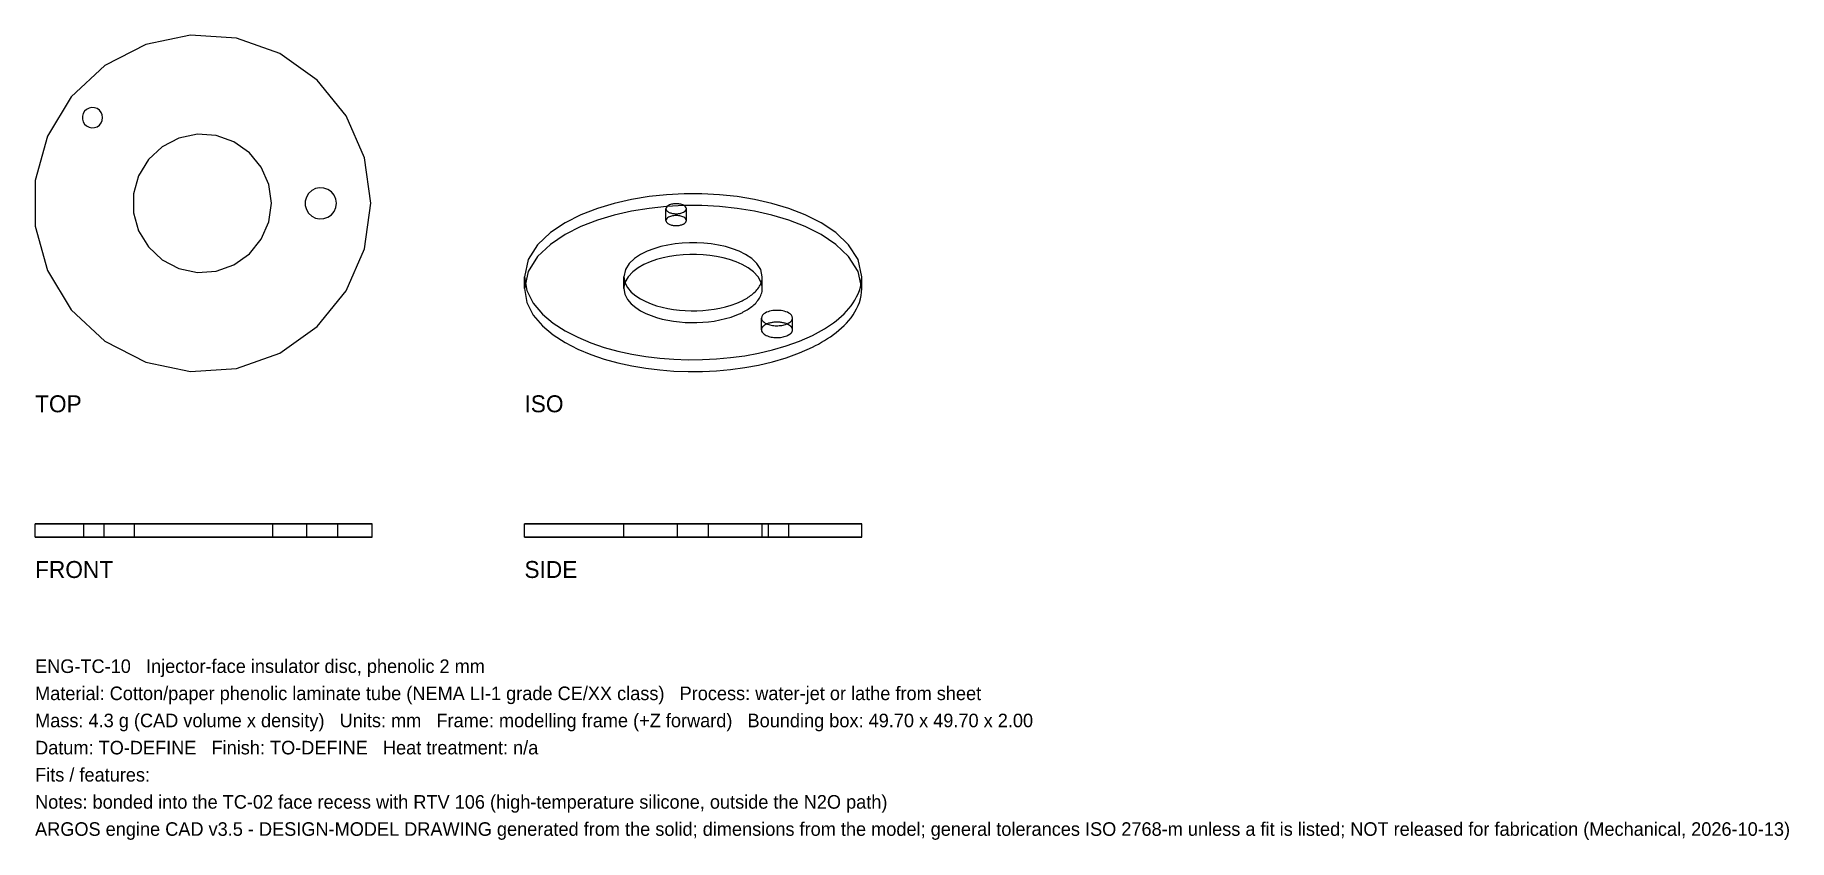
# Model space of a CAD drawing. Header units: millimetres. Extents: x 0 to 258, y -45 to 74.
import ezdxf

# ---------------------------------------------------------------- set-up
doc = ezdxf.new("R2010")
doc.units = ezdxf.units.MM
for name, color, linetype in [('FRONT_HIDDEN', 8, 'CONTINUOUS'), ('FRONT_VISIBLE', 7, 'Continuous'), ('ISO_HIDDEN', 8, 'CONTINUOUS'), ('ISO_VISIBLE', 7, 'Continuous'), ('SIDE_HIDDEN', 8, 'CONTINUOUS'), ('SIDE_VISIBLE', 7, 'Continuous'), ('TOP_HIDDEN', 8, 'CONTINUOUS'), ('TOP_VISIBLE', 7, 'Continuous')]:
    doc.layers.add(name, color=color, linetype=linetype)

msp = doc.modelspace()

# ---------------------------------------------------------------- linework, layer by layer
at = {"layer": 'FRONT_HIDDEN'}
for points in [[(49.7, 2), (47.54, 2), (45.38, 2), (43.22, 2), (41.06, 2), (38.9, 2), (36.73, 2), (34.57, 2), (32.41, 2), (30.25, 2), (28.09, 2), (25.93, 2), (23.77, 2), (21.61, 2), (19.45, 2), (17.29, 2), (15.13, 2), (12.97, 2), (10.8, 2), (8.64, 2), (6.48, 2), (4.32, 2), (2.16, 2), (0, 2)], [(49.7, 0), (47.54, 0), (45.38, 0), (43.22, 0), (41.06, 0), (38.9, 0), (36.73, 0), (34.57, 0), (32.41, 0), (30.25, 0), (28.09, 0), (25.93, 0), (23.77, 0), (21.61, 0), (19.45, 0), (17.29, 0), (15.13, 0), (12.97, 0), (10.8, 0), (8.64, 0), (6.48, 0), (4.32, 0), (2.16, 0), (0, 0)], [(10.2, 2), (10.07, 2), (9.93, 2), (9.8, 2), (9.67, 2), (9.54, 2), (9.41, 2), (9.28, 2), (9.15, 2), (9.02, 2), (8.89, 2), (8.76, 2), (8.63, 2), (8.5, 2), (8.37, 2), (8.24, 2), (8.11, 2), (7.98, 2), (7.85, 2), (7.72, 2), (7.59, 2), (7.46, 2), (7.33, 2), (7.2, 2)], [(7.2, 2), (7.33, 2), (7.46, 2), (7.59, 2), (7.72, 2), (7.85, 2), (7.98, 2), (8.11, 2), (8.24, 2), (8.37, 2), (8.5, 2), (8.63, 2), (8.76, 2), (8.89, 2), (9.02, 2), (9.15, 2), (9.28, 2), (9.41, 2), (9.54, 2), (9.67, 2), (9.8, 2), (9.93, 2), (10.07, 2), (10.2, 2)], [(7.2, 0), (7.2, 2)], [(10.2, 0), (10.07, 0), (9.93, 0), (9.8, 0), (9.67, 0), (9.54, 0), (9.41, 0), (9.28, 0), (9.15, 0), (9.02, 0), (8.89, 0), (8.76, 0), (8.63, 0), (8.5, 0), (8.37, 0), (8.24, 0), (8.11, 0), (7.98, 0), (7.85, 0), (7.72, 0), (7.59, 0), (7.46, 0), (7.33, 0), (7.2, 0)], [(7.2, 0), (7.33, 0), (7.46, 0), (7.59, 0), (7.72, 0), (7.85, 0), (7.98, 0), (8.11, 0), (8.24, 0), (8.37, 0), (8.5, 0), (8.63, 0), (8.76, 0), (8.89, 0), (9.02, 0), (9.15, 0), (9.28, 0), (9.41, 0), (9.54, 0), (9.67, 0), (9.8, 0), (9.93, 0), (10.07, 0), (10.2, 0)], [(10.2, 0), (10.2, 2)], [(35.05, 2), (34.16, 2), (33.28, 2), (32.39, 2), (31.5, 2), (30.62, 2), (29.73, 2), (28.84, 2), (27.95, 2), (27.07, 2), (26.18, 2), (25.29, 2), (24.41, 2), (23.52, 2), (22.63, 2), (21.75, 2), (20.86, 2), (19.97, 2), (19.08, 2), (18.2, 2), (17.31, 2), (16.42, 2), (15.54, 2), (14.65, 2)], [(14.65, 2), (15.54, 2), (16.42, 2), (17.31, 2), (18.2, 2), (19.08, 2), (19.97, 2), (20.86, 2), (21.75, 2), (22.63, 2), (23.52, 2), (24.41, 2), (25.29, 2), (26.18, 2), (27.07, 2), (27.95, 2), (28.84, 2), (29.73, 2), (30.62, 2), (31.5, 2), (32.39, 2), (33.28, 2), (34.16, 2), (35.05, 2)], [(14.65, 0), (14.65, 2)], [(35.05, 0), (34.16, 0), (33.28, 0), (32.39, 0), (31.5, 0), (30.62, 0), (29.73, 0), (28.84, 0), (27.95, 0), (27.07, 0), (26.18, 0), (25.29, 0), (24.41, 0), (23.52, 0), (22.63, 0), (21.75, 0), (20.86, 0), (19.97, 0), (19.08, 0), (18.2, 0), (17.31, 0), (16.42, 0), (15.54, 0), (14.65, 0)], [(14.65, 0), (15.54, 0), (16.42, 0), (17.31, 0), (18.2, 0), (19.08, 0), (19.97, 0), (20.86, 0), (21.75, 0), (22.63, 0), (23.52, 0), (24.41, 0), (25.29, 0), (26.18, 0), (27.07, 0), (27.95, 0), (28.84, 0), (29.73, 0), (30.62, 0), (31.5, 0), (32.39, 0), (33.28, 0), (34.16, 0), (35.05, 0)], [(35.05, 0), (35.05, 2)], [(44.63, 2), (44.43, 2), (44.23, 2), (44.03, 2), (43.83, 2), (43.63, 2), (43.43, 2), (43.23, 2), (43.03, 2), (42.83, 2), (42.63, 2), (42.43, 2), (42.23, 2), (42.03, 2), (41.83, 2), (41.63, 2), (41.43, 2), (41.23, 2), (41.03, 2), (40.83, 2), (40.63, 2), (40.43, 2), (40.23, 2), (40.03, 2)], [(40.03, 2), (40.23, 2), (40.43, 2), (40.63, 2), (40.83, 2), (41.03, 2), (41.23, 2), (41.43, 2), (41.63, 2), (41.83, 2), (42.03, 2), (42.23, 2), (42.43, 2), (42.63, 2), (42.83, 2), (43.03, 2), (43.23, 2), (43.43, 2), (43.63, 2), (43.83, 2), (44.03, 2), (44.23, 2), (44.43, 2), (44.63, 2)], [(40.03, 0), (40.03, 2)], [(44.63, 0), (44.43, 0), (44.23, 0), (44.03, 0), (43.83, 0), (43.63, 0), (43.43, 0), (43.23, 0), (43.03, 0), (42.83, 0), (42.63, 0), (42.43, 0), (42.23, 0), (42.03, 0), (41.83, 0), (41.63, 0), (41.43, 0), (41.23, 0), (41.03, 0), (40.83, 0), (40.63, 0), (40.43, 0), (40.23, 0), (40.03, 0)], [(40.03, 0), (40.23, 0), (40.43, 0), (40.63, 0), (40.83, 0), (41.03, 0), (41.23, 0), (41.43, 0), (41.63, 0), (41.83, 0), (42.03, 0), (42.23, 0), (42.43, 0), (42.63, 0), (42.83, 0), (43.03, 0), (43.23, 0), (43.43, 0), (43.63, 0), (43.83, 0), (44.03, 0), (44.23, 0), (44.43, 0), (44.63, 0)], [(44.63, 0), (44.63, 2)]]:
    msp.add_lwpolyline(points, dxfattribs=at)
at = {"layer": 'FRONT_VISIBLE'}
for points in [[(0, 2), (2.16, 2), (4.32, 2), (6.48, 2), (8.64, 2), (10.8, 2), (12.97, 2), (15.13, 2), (17.29, 2), (19.45, 2), (21.61, 2), (23.77, 2), (25.93, 2), (28.09, 2), (30.25, 2), (32.41, 2), (34.57, 2), (36.73, 2), (38.9, 2), (41.06, 2), (43.22, 2), (45.38, 2), (47.54, 2), (49.7, 2)], [(0, 0), (0, 2)], [(0, 0), (2.16, 0), (4.32, 0), (6.48, 0), (8.64, 0), (10.8, 0), (12.97, 0), (15.13, 0), (17.29, 0), (19.45, 0), (21.61, 0), (23.77, 0), (25.93, 0), (28.09, 0), (30.25, 0), (32.41, 0), (34.57, 0), (36.73, 0), (38.9, 0), (41.06, 0), (43.22, 0), (45.38, 0), (47.54, 0), (49.7, 0)], [(49.7, 0), (49.7, 2)]]:
    msp.add_lwpolyline(points, dxfattribs=at)
at = {"layer": 'ISO_HIDDEN'}
for points in [[(121.82, 36.66), (121.29, 39.19), (119.9, 41.38), (118.01, 43.17), (115.84, 44.62), (113.51, 45.79), (111.08, 46.73), (108.59, 47.47), (106.05, 48.05), (103.47, 48.46), (100.88, 48.74), (98.28, 48.87), (95.67, 48.87), (93.07, 48.74), (90.48, 48.46), (87.9, 48.05), (85.36, 47.47), (82.87, 46.73), (80.44, 45.79), (78.11, 44.62), (75.94, 43.17), (74.05, 41.38), (72.66, 39.19), (72.12, 36.66)], [(92.98, 46.67), (92.98, 48.41)], [(95.98, 46.67), (95.94, 46.83), (95.86, 46.96), (95.75, 47.07), (95.62, 47.15), (95.47, 47.22), (95.33, 47.28), (95.18, 47.33), (95.02, 47.36), (94.87, 47.39), (94.71, 47.4), (94.56, 47.41), (94.4, 47.41), (94.24, 47.4), (94.08, 47.39), (93.93, 47.36), (93.78, 47.33), (93.63, 47.28), (93.48, 47.22), (93.34, 47.15), (93.21, 47.07), (93.09, 46.96), (93.01, 46.83), (92.98, 46.67)], [(92.98, 46.67), (93, 46.55), (93.06, 46.44), (93.14, 46.34), (93.23, 46.26), (93.34, 46.19), (93.45, 46.13), (93.57, 46.09), (93.69, 46.05), (93.81, 46.01), (93.93, 45.99), (94.06, 45.96), (94.18, 45.95), (94.31, 45.94), (94.43, 45.94), (94.56, 45.94), (94.69, 45.94), (94.81, 45.95), (94.94, 45.97), (95.06, 45.99), (95.18, 46.02), (95.3, 46.06), (95.42, 46.1), (95.54, 46.15)], [(95.54, 46.15), (95.57, 46.17), (95.59, 46.18), (95.62, 46.2), (95.65, 46.21), (95.67, 46.23), (95.7, 46.25), (95.72, 46.26), (95.75, 46.28), (95.77, 46.3), (95.8, 46.32), (95.82, 46.34), (95.84, 46.37), (95.86, 46.39), (95.88, 46.41), (95.9, 46.44), (95.92, 46.47), (95.93, 46.49), (95.94, 46.52), (95.96, 46.55), (95.96, 46.58), (95.97, 46.61), (95.98, 46.64), (95.98, 46.67)], [(95.98, 46.67), (95.98, 48.41)], [(86.77, 36.66), (86.77, 38.4)], [(86.93, 37.53), (86.92, 37.49), (86.9, 37.45), (86.89, 37.42), (86.88, 37.38), (86.87, 37.34), (86.86, 37.3), (86.85, 37.27), (86.84, 37.23), (86.83, 37.19), (86.83, 37.15), (86.82, 37.12), (86.81, 37.08), (86.8, 37.04), (86.8, 37), (86.79, 36.96), (86.79, 36.92), (86.79, 36.89), (86.78, 36.85), (86.78, 36.81), (86.78, 36.77), (86.78, 36.73), (86.78, 36.69), (86.77, 36.66)], [(86.77, 36.66), (86.92, 35.81), (87.31, 35.05), (87.86, 34.4), (88.52, 33.85), (89.24, 33.38), (90, 32.99), (90.79, 32.66), (91.6, 32.39), (92.43, 32.16), (93.27, 31.98), (94.11, 31.83), (94.97, 31.73), (95.82, 31.67), (96.68, 31.64), (97.54, 31.64), (98.39, 31.68), (99.25, 31.76), (100.1, 31.87), (100.94, 32.03), (101.77, 32.22), (102.6, 32.46), (103.4, 32.76), (104.19, 33.1)], [(104.19, 33.1), (104.38, 33.2), (104.56, 33.3), (104.75, 33.4), (104.93, 33.51), (105.11, 33.63), (105.29, 33.74), (105.46, 33.87), (105.63, 34), (105.79, 34.13), (105.95, 34.27), (106.11, 34.42), (106.25, 34.57), (106.39, 34.73), (106.53, 34.89), (106.65, 35.07), (106.77, 35.25), (106.87, 35.43), (106.96, 35.62), (107.03, 35.82), (107.09, 36.03), (107.14, 36.23), (107.17, 36.44), (107.17, 36.66)], [(107.17, 36.66), (107.17, 36.69), (107.17, 36.73), (107.17, 36.77), (107.17, 36.81), (107.17, 36.85), (107.16, 36.89), (107.16, 36.92), (107.16, 36.96), (107.15, 37), (107.15, 37.04), (107.14, 37.08), (107.13, 37.12), (107.12, 37.15), (107.12, 37.19), (107.11, 37.23), (107.1, 37.27), (107.09, 37.3), (107.08, 37.34), (107.07, 37.38), (107.06, 37.42), (107.05, 37.45), (107.03, 37.49), (107.02, 37.53)], [(107.17, 36.66), (107.17, 38.4)], [(107.04, 30.57), (107.04, 32.31)], [(107.86, 31.44), (107.81, 31.42), (107.76, 31.4), (107.71, 31.37), (107.66, 31.35), (107.62, 31.32), (107.57, 31.29), (107.52, 31.26), (107.47, 31.23), (107.43, 31.2), (107.39, 31.17), (107.34, 31.13), (107.3, 31.1), (107.26, 31.06), (107.22, 31.02), (107.19, 30.97), (107.16, 30.93), (107.13, 30.88), (107.1, 30.84), (107.08, 30.78), (107.06, 30.73), (107.05, 30.68), (107.04, 30.62), (107.04, 30.57)], [(111.64, 30.57), (111.63, 30.62), (111.63, 30.68), (111.61, 30.73), (111.59, 30.78), (111.57, 30.84), (111.55, 30.88), (111.52, 30.93), (111.48, 30.97), (111.45, 31.02), (111.41, 31.06), (111.37, 31.1), (111.33, 31.13), (111.29, 31.17), (111.24, 31.2), (111.2, 31.23), (111.15, 31.26), (111.1, 31.29), (111.06, 31.32), (111.01, 31.35), (110.96, 31.37), (110.91, 31.4), (110.86, 31.42), (110.81, 31.44)], [(111.64, 30.57), (111.64, 32.31)], [(107.04, 30.57), (107.07, 30.38), (107.16, 30.21), (107.28, 30.06), (107.43, 29.94), (107.59, 29.83), (107.76, 29.74), (107.94, 29.67), (108.12, 29.61), (108.31, 29.56), (108.5, 29.51), (108.69, 29.48), (108.88, 29.46), (109.08, 29.44), (109.27, 29.44), (109.46, 29.44), (109.66, 29.45), (109.85, 29.46), (110.04, 29.49), (110.23, 29.53), (110.42, 29.57), (110.6, 29.62), (110.79, 29.69), (110.96, 29.77)], [(110.96, 29.77), (111.01, 29.79), (111.05, 29.81), (111.09, 29.84), (111.13, 29.86), (111.17, 29.89), (111.21, 29.91), (111.25, 29.94), (111.29, 29.97), (111.32, 30), (111.36, 30.03), (111.4, 30.06), (111.43, 30.1), (111.46, 30.13), (111.49, 30.17), (111.52, 30.21), (111.54, 30.25), (111.57, 30.29), (111.59, 30.34), (111.6, 30.38), (111.62, 30.43), (111.63, 30.47), (111.63, 30.52), (111.64, 30.57)]]:
    msp.add_lwpolyline(points, dxfattribs=at)
at = {"layer": 'ISO_VISIBLE'}
for points in [[(121.82, 38.4), (121.29, 40.93), (119.9, 43.12), (118.01, 44.91), (115.84, 46.36), (113.51, 47.53), (111.08, 48.47), (108.59, 49.21), (106.05, 49.79), (103.47, 50.21), (100.88, 50.48), (98.28, 50.61), (95.67, 50.61), (93.07, 50.48), (90.48, 50.21), (87.9, 49.79), (85.36, 49.21), (82.87, 48.47), (80.44, 47.53), (78.11, 46.36), (75.94, 44.91), (74.05, 43.12), (72.66, 40.93), (72.12, 38.4)], [(95.98, 48.41), (95.94, 48.57), (95.86, 48.7), (95.75, 48.81), (95.62, 48.89), (95.47, 48.97), (95.33, 49.02), (95.18, 49.07), (95.02, 49.1), (94.87, 49.13), (94.71, 49.14), (94.56, 49.15), (94.4, 49.15), (94.24, 49.14), (94.08, 49.13), (93.93, 49.1), (93.78, 49.07), (93.63, 49.02), (93.48, 48.97), (93.34, 48.89), (93.21, 48.81), (93.09, 48.7), (93.01, 48.57), (92.98, 48.41)], [(92.98, 48.41), (93, 48.29), (93.06, 48.18), (93.14, 48.08), (93.23, 48), (93.34, 47.93), (93.45, 47.88), (93.57, 47.83), (93.69, 47.79), (93.81, 47.75), (93.93, 47.73), (94.06, 47.71), (94.18, 47.69), (94.31, 47.68), (94.43, 47.68), (94.56, 47.68), (94.69, 47.68), (94.81, 47.69), (94.94, 47.71), (95.06, 47.73), (95.18, 47.76), (95.3, 47.8), (95.42, 47.84), (95.54, 47.89)], [(95.54, 47.89), (95.57, 47.91), (95.59, 47.92), (95.62, 47.94), (95.65, 47.95), (95.67, 47.97), (95.7, 47.99), (95.72, 48), (95.75, 48.02), (95.77, 48.04), (95.8, 48.06), (95.82, 48.09), (95.84, 48.11), (95.86, 48.13), (95.88, 48.16), (95.9, 48.18), (95.92, 48.21), (95.93, 48.23), (95.94, 48.26), (95.96, 48.29), (95.96, 48.32), (95.97, 48.35), (95.98, 48.38), (95.98, 48.41)], [(107.17, 38.4), (106.95, 39.44), (106.38, 40.34), (105.61, 41.07), (104.72, 41.66), (103.76, 42.14), (102.77, 42.53), (101.74, 42.84), (100.7, 43.07), (99.64, 43.24), (98.58, 43.36), (97.51, 43.41), (96.44, 43.41), (95.37, 43.36), (94.31, 43.24), (93.25, 43.07), (92.21, 42.84), (91.18, 42.53), (90.19, 42.14), (89.23, 41.66), (88.34, 41.07), (87.57, 40.34), (87, 39.44), (86.77, 38.4)], [(107.02, 37.53), (106.55, 38.39), (105.87, 39.12), (105.07, 39.71), (104.21, 40.2), (103.3, 40.6), (102.36, 40.92), (101.4, 41.18), (100.43, 41.38), (99.45, 41.53), (98.46, 41.62), (97.47, 41.67), (96.48, 41.67), (95.49, 41.62), (94.5, 41.53), (93.52, 41.38), (92.55, 41.18), (91.59, 40.92), (90.65, 40.6), (89.74, 40.2), (88.88, 39.71), (88.08, 39.12), (87.4, 38.39), (86.93, 37.53)], [(72.12, 38.4), (72.48, 36.35), (73.42, 34.49), (74.77, 32.9), (76.37, 31.56), (78.13, 30.42), (79.98, 29.47), (81.91, 28.66), (83.89, 27.99), (85.9, 27.44), (87.95, 27), (90.01, 26.65), (92.08, 26.4), (94.16, 26.24), (96.25, 26.17), (98.34, 26.18), (100.43, 26.28), (102.51, 26.47), (104.58, 26.75), (106.63, 27.12), (108.67, 27.6), (110.67, 28.19), (112.64, 28.9), (114.55, 29.74)], [(72.12, 36.66), (72.12, 38.4)], [(72.12, 36.66), (72.48, 34.61), (73.42, 32.75), (74.77, 31.16), (76.37, 29.82), (78.13, 28.68), (79.98, 27.73), (81.91, 26.92), (83.89, 26.25), (85.9, 25.7), (87.95, 25.26), (90.01, 24.91), (92.08, 24.66), (94.16, 24.5), (96.25, 24.42), (98.34, 24.44), (100.43, 24.54), (102.51, 24.73), (104.58, 25.01), (106.63, 25.38), (108.67, 25.86), (110.67, 26.45), (112.64, 27.16), (114.55, 28)], [(86.77, 38.4), (86.92, 37.55), (87.31, 36.79), (87.86, 36.14), (88.52, 35.59), (89.24, 35.12), (90, 34.73), (90.79, 34.4), (91.6, 34.13), (92.43, 33.9), (93.27, 33.72), (94.11, 33.58), (94.97, 33.47), (95.82, 33.41), (96.68, 33.38), (97.54, 33.38), (98.39, 33.42), (99.25, 33.5), (100.1, 33.61), (100.94, 33.77), (101.77, 33.96), (102.6, 34.21), (103.4, 34.5), (104.19, 34.84)], [(104.19, 34.84), (104.38, 34.94), (104.56, 35.04), (104.75, 35.14), (104.93, 35.25), (105.11, 35.37), (105.29, 35.49), (105.46, 35.61), (105.63, 35.74), (105.79, 35.87), (105.95, 36.01), (106.11, 36.16), (106.25, 36.31), (106.39, 36.47), (106.53, 36.63), (106.65, 36.81), (106.77, 36.99), (106.87, 37.17), (106.96, 37.36), (107.03, 37.56), (107.09, 37.77), (107.14, 37.97), (107.17, 38.18), (107.17, 38.4)], [(114.55, 29.74), (115.01, 29.98), (115.46, 30.22), (115.91, 30.47), (116.36, 30.74), (116.8, 31.02), (117.23, 31.3), (117.65, 31.61), (118.06, 31.92), (118.46, 32.25), (118.85, 32.59), (119.22, 32.94), (119.58, 33.31), (119.92, 33.7), (120.25, 34.11), (120.55, 34.53), (120.83, 34.96), (121.08, 35.41), (121.3, 35.88), (121.48, 36.37), (121.63, 36.86), (121.74, 37.37), (121.8, 37.88), (121.82, 38.4)], [(114.55, 28), (115.01, 28.24), (115.46, 28.48), (115.91, 28.73), (116.36, 29), (116.8, 29.28), (117.23, 29.56), (117.65, 29.86), (118.06, 30.18), (118.46, 30.51), (118.85, 30.85), (119.22, 31.2), (119.58, 31.57), (119.92, 31.96), (120.25, 32.36), (120.55, 32.78), (120.83, 33.22), (121.08, 33.67), (121.3, 34.14), (121.48, 34.62), (121.63, 35.12), (121.74, 35.63), (121.8, 36.14), (121.82, 36.66)], [(121.82, 36.66), (121.82, 38.4)], [(111.64, 32.31), (111.59, 32.54), (111.46, 32.75), (111.28, 32.91), (111.08, 33.05), (110.87, 33.15), (110.64, 33.24), (110.41, 33.31), (110.18, 33.36), (109.94, 33.4), (109.7, 33.43), (109.46, 33.44), (109.22, 33.44), (108.97, 33.43), (108.73, 33.4), (108.5, 33.36), (108.26, 33.31), (108.03, 33.24), (107.81, 33.15), (107.59, 33.05), (107.39, 32.91), (107.21, 32.75), (107.09, 32.54), (107.04, 32.31)], [(107.04, 32.31), (107.07, 32.12), (107.16, 31.95), (107.28, 31.8), (107.43, 31.68), (107.59, 31.57), (107.76, 31.48), (107.94, 31.41), (108.12, 31.35), (108.31, 31.3), (108.5, 31.25), (108.69, 31.22), (108.88, 31.2), (109.08, 31.18), (109.27, 31.18), (109.46, 31.18), (109.66, 31.19), (109.85, 31.21), (110.04, 31.23), (110.23, 31.27), (110.42, 31.31), (110.6, 31.36), (110.79, 31.43), (110.96, 31.51)], [(110.81, 31.44), (110.69, 31.49), (110.56, 31.53), (110.44, 31.56), (110.31, 31.6), (110.18, 31.62), (110.05, 31.65), (109.92, 31.66), (109.79, 31.68), (109.66, 31.69), (109.53, 31.7), (109.4, 31.7), (109.27, 31.7), (109.14, 31.7), (109.01, 31.69), (108.88, 31.68), (108.75, 31.66), (108.62, 31.65), (108.49, 31.62), (108.36, 31.6), (108.24, 31.56), (108.11, 31.53), (107.99, 31.49), (107.86, 31.44)], [(110.96, 31.51), (111.01, 31.53), (111.05, 31.55), (111.09, 31.58), (111.13, 31.6), (111.17, 31.63), (111.21, 31.65), (111.25, 31.68), (111.29, 31.71), (111.32, 31.74), (111.36, 31.77), (111.4, 31.81), (111.43, 31.84), (111.46, 31.88), (111.49, 31.91), (111.52, 31.95), (111.54, 31.99), (111.57, 32.03), (111.59, 32.08), (111.6, 32.12), (111.62, 32.17), (111.63, 32.21), (111.63, 32.26), (111.64, 32.31)]]:
    msp.add_lwpolyline(points, dxfattribs=at)
at = {"layer": 'SIDE_HIDDEN'}
for points in [[(121.82, 2), (119.66, 2), (117.5, 2), (115.34, 2), (113.18, 2), (111.02, 2), (108.86, 2), (106.7, 2), (104.54, 2), (102.38, 2), (100.22, 2), (98.06, 2), (95.89, 2), (93.73, 2), (91.57, 2), (89.41, 2), (87.25, 2), (85.09, 2), (82.93, 2), (80.77, 2), (78.61, 2), (76.45, 2), (74.29, 2), (72.12, 2)], [(121.82, 0), (119.66, 0), (117.5, 0), (115.34, 0), (113.18, 0), (111.02, 0), (108.86, 0), (106.7, 0), (104.54, 0), (102.38, 0), (100.22, 0), (98.06, 0), (95.89, 0), (93.73, 0), (91.57, 0), (89.41, 0), (87.25, 0), (85.09, 0), (82.93, 0), (80.77, 0), (78.61, 0), (76.45, 0), (74.29, 0), (72.12, 0)], [(107.17, 2), (106.29, 2), (105.4, 2), (104.51, 2), (103.63, 2), (102.74, 2), (101.85, 2), (100.97, 2), (100.08, 2), (99.19, 2), (98.31, 2), (97.42, 2), (96.53, 2), (95.64, 2), (94.76, 2), (93.87, 2), (92.98, 2), (92.1, 2), (91.21, 2), (90.32, 2), (89.44, 2), (88.55, 2), (87.66, 2), (86.77, 2)], [(86.77, 2), (87.22, 2), (87.66, 2), (88.11, 2), (88.55, 2), (88.99, 2), (89.44, 2), (89.88, 2), (90.32, 2), (90.77, 2), (91.21, 2), (91.65, 2), (92.1, 2), (92.54, 2), (92.98, 2), (93.43, 2), (93.87, 2), (94.31, 2), (94.76, 2), (95.2, 2), (95.64, 2), (96.09, 2), (96.53, 2), (96.97, 2)], [(86.77, 0), (86.77, 2)], [(107.17, 0), (106.29, 0), (105.4, 0), (104.51, 0), (103.63, 0), (102.74, 0), (101.85, 0), (100.97, 0), (100.08, 0), (99.19, 0), (98.31, 0), (97.42, 0), (96.53, 0), (95.64, 0), (94.76, 0), (93.87, 0), (92.98, 0), (92.1, 0), (91.21, 0), (90.32, 0), (89.44, 0), (88.55, 0), (87.66, 0), (86.77, 0)], [(86.77, 0), (87.22, 0), (87.66, 0), (88.11, 0), (88.55, 0), (88.99, 0), (89.44, 0), (89.88, 0), (90.32, 0), (90.77, 0), (91.21, 0), (91.65, 0), (92.1, 0), (92.54, 0), (92.98, 0), (93.43, 0), (93.87, 0), (94.31, 0), (94.76, 0), (95.2, 0), (95.64, 0), (96.09, 0), (96.53, 0), (96.97, 0)], [(99.27, 2), (99.07, 2), (98.88, 2), (98.67, 2), (98.47, 2), (98.27, 2), (98.07, 2), (97.88, 2), (97.67, 2), (97.47, 2), (97.27, 2), (97.07, 2), (96.88, 2), (96.67, 2), (96.47, 2), (96.27, 2), (96.07, 2), (95.88, 2), (95.67, 2), (95.47, 2), (95.27, 2), (95.07, 2), (94.88, 2), (94.67, 2)], [(94.67, 2), (94.77, 2), (94.88, 2), (94.97, 2), (95.07, 2), (95.17, 2), (95.27, 2), (95.38, 2), (95.47, 2), (95.57, 2), (95.67, 2), (95.77, 2), (95.88, 2), (95.97, 2), (96.07, 2), (96.17, 2), (96.27, 2), (96.38, 2), (96.47, 2), (96.57, 2), (96.67, 2), (96.77, 2), (96.88, 2), (96.97, 2)], [(94.67, 0), (94.67, 2)], [(99.27, 0), (99.07, 0), (98.88, 0), (98.67, 0), (98.47, 0), (98.27, 0), (98.07, 0), (97.88, 0), (97.67, 0), (97.47, 0), (97.27, 0), (97.07, 0), (96.88, 0), (96.67, 0), (96.47, 0), (96.27, 0), (96.07, 0), (95.88, 0), (95.67, 0), (95.47, 0), (95.27, 0), (95.07, 0), (94.88, 0), (94.67, 0)], [(94.67, 0), (94.77, 0), (94.88, 0), (94.97, 0), (95.07, 0), (95.17, 0), (95.27, 0), (95.38, 0), (95.47, 0), (95.57, 0), (95.67, 0), (95.77, 0), (95.88, 0), (95.97, 0), (96.07, 0), (96.17, 0), (96.27, 0), (96.38, 0), (96.47, 0), (96.57, 0), (96.67, 0), (96.77, 0), (96.88, 0), (96.97, 0)], [(96.97, 2), (97.42, 2), (97.86, 2), (98.31, 2), (98.75, 2), (99.19, 2), (99.64, 2), (100.08, 2), (100.52, 2), (100.97, 2), (101.41, 2), (101.85, 2), (102.3, 2), (102.74, 2), (103.18, 2), (103.63, 2), (104.07, 2), (104.51, 2), (104.96, 2), (105.4, 2), (105.84, 2), (106.29, 2), (106.73, 2), (107.17, 2)], [(96.97, 2), (97.07, 2), (97.17, 2), (97.27, 2), (97.38, 2), (97.47, 2), (97.57, 2), (97.67, 2), (97.77, 2), (97.88, 2), (97.97, 2), (98.07, 2), (98.17, 2), (98.27, 2), (98.38, 2), (98.47, 2), (98.57, 2), (98.67, 2), (98.77, 2), (98.88, 2), (98.97, 2), (99.07, 2), (99.17, 2), (99.27, 2)], [(96.97, 0), (97.42, 0), (97.86, 0), (98.31, 0), (98.75, 0), (99.19, 0), (99.64, 0), (100.08, 0), (100.52, 0), (100.97, 0), (101.41, 0), (101.85, 0), (102.3, 0), (102.74, 0), (103.18, 0), (103.63, 0), (104.07, 0), (104.51, 0), (104.96, 0), (105.4, 0), (105.84, 0), (106.29, 0), (106.73, 0), (107.17, 0)], [(96.97, 0), (97.07, 0), (97.17, 0), (97.27, 0), (97.38, 0), (97.47, 0), (97.57, 0), (97.67, 0), (97.77, 0), (97.88, 0), (97.97, 0), (98.07, 0), (98.17, 0), (98.27, 0), (98.38, 0), (98.47, 0), (98.57, 0), (98.67, 0), (98.77, 0), (98.88, 0), (98.97, 0), (99.07, 0), (99.17, 0), (99.27, 0)], [(99.27, 0), (99.27, 2)], [(107.17, 0), (107.17, 2)], [(111.1, 2), (110.97, 2), (110.84, 2), (110.7, 2), (110.57, 2), (110.44, 2), (110.31, 2), (110.18, 2), (110.05, 2), (109.92, 2), (109.79, 2), (109.66, 2), (109.53, 2), (109.4, 2), (109.27, 2), (109.14, 2), (109.01, 2), (108.88, 2), (108.75, 2), (108.62, 2), (108.49, 2), (108.36, 2), (108.23, 2), (108.1, 2)], [(108.1, 2), (108.16, 2), (108.23, 2), (108.29, 2), (108.36, 2), (108.42, 2), (108.49, 2), (108.55, 2), (108.62, 2), (108.68, 2), (108.75, 2), (108.81, 2), (108.88, 2), (108.94, 2), (109.01, 2), (109.07, 2), (109.14, 2), (109.2, 2), (109.27, 2), (109.34, 2), (109.4, 2), (109.47, 2), (109.53, 2), (109.6, 2)], [(108.1, 0), (108.1, 2)], [(111.1, 0), (110.97, 0), (110.84, 0), (110.7, 0), (110.57, 0), (110.44, 0), (110.31, 0), (110.18, 0), (110.05, 0), (109.92, 0), (109.79, 0), (109.66, 0), (109.53, 0), (109.4, 0), (109.27, 0), (109.14, 0), (109.01, 0), (108.88, 0), (108.75, 0), (108.62, 0), (108.49, 0), (108.36, 0), (108.23, 0), (108.1, 0)], [(108.1, 0), (108.16, 0), (108.23, 0), (108.29, 0), (108.36, 0), (108.42, 0), (108.49, 0), (108.55, 0), (108.62, 0), (108.68, 0), (108.75, 0), (108.81, 0), (108.88, 0), (108.94, 0), (109.01, 0), (109.07, 0), (109.14, 0), (109.2, 0), (109.27, 0), (109.34, 0), (109.4, 0), (109.47, 0), (109.53, 0), (109.6, 0)], [(109.6, 2), (109.66, 2), (109.73, 2), (109.79, 2), (109.86, 2), (109.92, 2), (109.99, 2), (110.05, 2), (110.12, 2), (110.18, 2), (110.25, 2), (110.31, 2), (110.38, 2), (110.44, 2), (110.51, 2), (110.57, 2), (110.64, 2), (110.7, 2), (110.77, 2), (110.84, 2), (110.9, 2), (110.97, 2), (111.03, 2), (111.1, 2)], [(109.6, 0), (109.66, 0), (109.73, 0), (109.79, 0), (109.86, 0), (109.92, 0), (109.99, 0), (110.05, 0), (110.12, 0), (110.18, 0), (110.25, 0), (110.31, 0), (110.38, 0), (110.44, 0), (110.51, 0), (110.57, 0), (110.64, 0), (110.7, 0), (110.77, 0), (110.84, 0), (110.9, 0), (110.97, 0), (111.03, 0), (111.1, 0)], [(111.1, 0), (111.1, 2)]]:
    msp.add_lwpolyline(points, dxfattribs=at)
at = {"layer": 'SIDE_VISIBLE'}
for points in [[(72.12, 2), (73.21, 2), (74.29, 2), (75.37, 2), (76.45, 2), (77.53, 2), (78.61, 2), (79.69, 2), (80.77, 2), (81.85, 2), (82.93, 2), (84.01, 2), (85.09, 2), (86.17, 2), (87.25, 2), (88.33, 2), (89.41, 2), (90.49, 2), (91.57, 2), (92.65, 2), (93.73, 2), (94.81, 2), (95.89, 2), (96.97, 2)], [(72.12, 0), (72.12, 2)], [(72.12, 0), (73.21, 0), (74.29, 0), (75.37, 0), (76.45, 0), (77.53, 0), (78.61, 0), (79.69, 0), (80.77, 0), (81.85, 0), (82.93, 0), (84.01, 0), (85.09, 0), (86.17, 0), (87.25, 0), (88.33, 0), (89.41, 0), (90.49, 0), (91.57, 0), (92.65, 0), (93.73, 0), (94.81, 0), (95.89, 0), (96.97, 0)], [(96.97, 2), (98.06, 2), (99.14, 2), (100.22, 2), (101.3, 2), (102.38, 2), (103.46, 2), (104.54, 2), (105.62, 2), (106.7, 2), (107.78, 2), (108.86, 2), (109.94, 2), (111.02, 2), (112.1, 2), (113.18, 2), (114.26, 2), (115.34, 2), (116.42, 2), (117.5, 2), (118.58, 2), (119.66, 2), (120.74, 2), (121.82, 2)], [(96.97, 0), (98.06, 0), (99.14, 0), (100.22, 0), (101.3, 0), (102.38, 0), (103.46, 0), (104.54, 0), (105.62, 0), (106.7, 0), (107.78, 0), (108.86, 0), (109.94, 0), (111.02, 0), (112.1, 0), (113.18, 0), (114.26, 0), (115.34, 0), (116.42, 0), (117.5, 0), (118.58, 0), (119.66, 0), (120.74, 0), (121.82, 0)], [(121.82, 0), (121.82, 2)]]:
    msp.add_lwpolyline(points, dxfattribs=at)
at = {"layer": 'TOP_HIDDEN'}
for points in [[(49.47, 49.22), (48.55, 55.92), (45.85, 62.13), (41.58, 67.38), (36.05, 71.28), (29.67, 73.55), (22.92, 74.01), (16.3, 72.63), (10.29, 69.52), (5.34, 64.9), (1.83, 59.12), (0, 52.6), (0, 45.83), (1.83, 39.32), (5.34, 33.53), (10.29, 28.92), (16.3, 25.8), (22.92, 24.42), (29.67, 24.89), (36.05, 27.15), (41.58, 31.06), (45.85, 36.31), (48.55, 42.51), (49.47, 49.22)], [(9.96, 61.84), (9.91, 62.24), (9.75, 62.62), (9.49, 62.93), (9.15, 63.17), (8.77, 63.31), (8.36, 63.33), (7.96, 63.25), (7.6, 63.06), (7.3, 62.78), (7.09, 62.44), (6.98, 62.04), (6.98, 61.63), (7.09, 61.24), (7.3, 60.89), (7.6, 60.61), (7.96, 60.42), (8.36, 60.34), (8.77, 60.37), (9.15, 60.51), (9.49, 60.74), (9.75, 61.06), (9.91, 61.43), (9.96, 61.84)], [(34.82, 49.22), (34.44, 51.97), (33.33, 54.52), (31.58, 56.67), (29.31, 58.27), (26.69, 59.2), (23.92, 59.39), (21.2, 58.83), (18.74, 57.55), (16.71, 55.65), (15.26, 53.28), (14.51, 50.61), (14.51, 47.83), (15.26, 45.15), (16.71, 42.78), (18.74, 40.88), (21.2, 39.61), (23.92, 39.04), (26.69, 39.23), (29.31, 40.16), (31.58, 41.76), (33.33, 43.92), (34.44, 46.47), (34.82, 49.22)], [(44.4, 49.22), (44.31, 49.84), (44.06, 50.41), (43.67, 50.9), (43.16, 51.26), (42.57, 51.47), (41.94, 51.51), (41.33, 51.38), (40.77, 51.1), (40.32, 50.67), (39.99, 50.13), (39.82, 49.53), (39.82, 48.9), (39.99, 48.3), (40.32, 47.77), (40.77, 47.34), (41.33, 47.05), (41.94, 46.92), (42.57, 46.97), (43.16, 47.17), (43.67, 47.54), (44.06, 48.02), (44.31, 48.6), (44.4, 49.22)]]:
    msp.add_lwpolyline(points, dxfattribs=at)
at = {"layer": 'TOP_VISIBLE'}
for points in [[(49.47, 49.22), (48.55, 55.92), (45.85, 62.13), (41.58, 67.38), (36.05, 71.28), (29.67, 73.55), (22.92, 74.01), (16.3, 72.63), (10.29, 69.52), (5.34, 64.9), (1.83, 59.12), (0, 52.6), (0, 45.83), (1.83, 39.32), (5.34, 33.53), (10.29, 28.92), (16.3, 25.8), (22.92, 24.42), (29.67, 24.89), (36.05, 27.15), (41.58, 31.06), (45.85, 36.31), (48.55, 42.51), (49.47, 49.22)], [(9.96, 61.84), (9.91, 62.24), (9.75, 62.62), (9.49, 62.93), (9.15, 63.17), (8.77, 63.31), (8.36, 63.33), (7.96, 63.25), (7.6, 63.06), (7.3, 62.78), (7.09, 62.44), (6.98, 62.04), (6.98, 61.63), (7.09, 61.24), (7.3, 60.89), (7.6, 60.61), (7.96, 60.42), (8.36, 60.34), (8.77, 60.37), (9.15, 60.51), (9.49, 60.74), (9.75, 61.06), (9.91, 61.43), (9.96, 61.84)], [(34.82, 49.22), (34.44, 51.97), (33.33, 54.52), (31.58, 56.67), (29.31, 58.27), (26.69, 59.2), (23.92, 59.39), (21.2, 58.83), (18.74, 57.55), (16.71, 55.65), (15.26, 53.28), (14.51, 50.61), (14.51, 47.83), (15.26, 45.15), (16.71, 42.78), (18.74, 40.88), (21.2, 39.61), (23.92, 39.04), (26.69, 39.23), (29.31, 40.16), (31.58, 41.76), (33.33, 43.92), (34.44, 46.47), (34.82, 49.22)], [(44.4, 49.22), (44.31, 49.84), (44.06, 50.41), (43.67, 50.9), (43.16, 51.26), (42.57, 51.47), (41.94, 51.51), (41.33, 51.38), (40.77, 51.1), (40.32, 50.67), (39.99, 50.13), (39.82, 49.53), (39.82, 48.9), (39.99, 48.3), (40.32, 47.77), (40.77, 47.34), (41.33, 47.05), (41.94, 46.92), (42.57, 46.97), (43.16, 47.17), (43.67, 47.54), (44.06, 48.02), (44.31, 48.6), (44.4, 49.22)]]:
    msp.add_lwpolyline(points, dxfattribs=at)

# ---------------------------------------------------------------- texts
for s, p in [('ENG-TC-10   Injector-face insulator disc, phenolic 2 mm', (0, -20)), ('Material: Cotton/paper phenolic laminate tube (NEMA LI-1 grade CE/XX class)   Process: water-jet or lathe from sheet', (0, -24)), ('Mass: 4.3 g (CAD volume x density)   Units: mm   Frame: modelling frame (+Z forward)   Bounding box: 49.70 x 49.70 x 2.00', (0, -28)), ('Datum: TO-DEFINE   Finish: TO-DEFINE   Heat treatment: n/a', (0, -32)), ('Fits / features: ', (0, -36)), ('Notes: bonded into the TC-02 face recess with RTV 106 (high-temperature silicone, outside the N2O path)', (0, -40)), ('ARGOS engine CAD v3.5 - DESIGN-MODEL DRAWING generated from the solid; dimensions from the model; general tolerances ISO 2768-m unless a fit is listed; NOT released for fabrication (Mechanical, 2026-10-13)', (0, -44))]:
    msp.add_text(s, height=2).set_placement(p)
at = {"layer": 'FRONT_VISIBLE'}
msp.add_text('FRONT', height=2.5, dxfattribs=at).set_placement((0, -6))
at = {"layer": 'ISO_VISIBLE'}
msp.add_text('ISO', height=2.5, dxfattribs=at).set_placement((72.12, 18.42))
at = {"layer": 'SIDE_VISIBLE'}
msp.add_text('SIDE', height=2.5, dxfattribs=at).set_placement((72.12, -6))
at = {"layer": 'TOP_VISIBLE'}
msp.add_text('TOP', height=2.5, dxfattribs=at).set_placement((0, 18.42))

doc.saveas('drawing.dxf')
